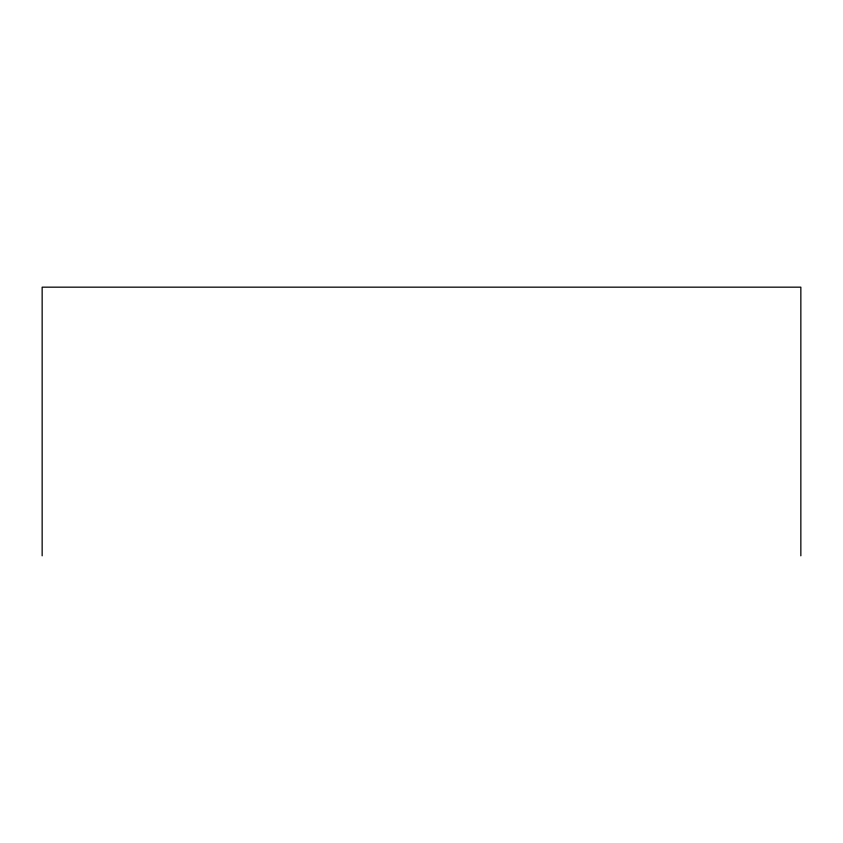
<?xml version="1.0" encoding="UTF-8"?>
<svg xmlns="http://www.w3.org/2000/svg" width="843" height="843" viewBox="0 0 843 843"><rect width="100%" height="100%" fill="white"/><g stroke="black" fill="none" stroke-linecap="round" stroke-linejoin="round"><path stroke-width="1.26" d="M800.85 555.832L800.85 287.168L42.15 287.168L42.15 555.832"/></g></svg>
